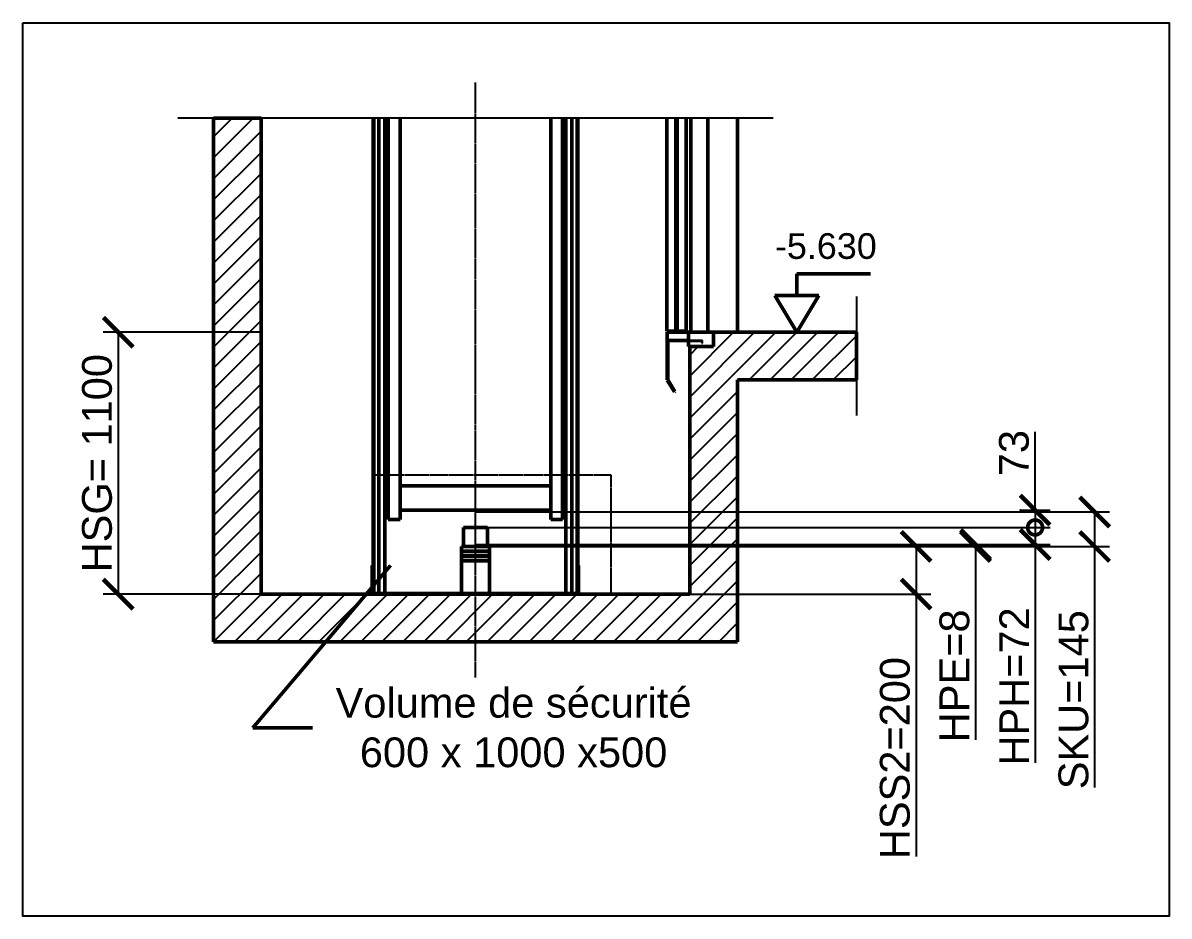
# Model space of a CAD drawing. Header units: millimetres. Extents: x -113 to 75846, y -14769 to 18394.
# Drawn here: x 54314 to 59127, y -250 to 3503 of the extents above; entities that cross this region are included whole.
import ezdxf

# ---------------------------------------------------------------- set-up
doc = ezdxf.new("R2010")
doc.units = ezdxf.units.MM
doc.linetypes.add('AM_ISO02W050', pattern=[7.5, 6, -1.5])
doc.linetypes.add('AM_ISO08W050', pattern=[18, 12, -1.5, 3, -1.5])
for name, color, linetype, lineweight in [('AM_0', 7, 'Continuous', 50), ('AM_5', 3, 'Continuous', 25), ('LDBuffer-AM_0', 7, 'Continuous', 50), ('LDBuffer-AM_6', 2, 'Continuous', 35), ('LDCar-AM_0', 7, 'Continuous', 50), ('LDCar-AM_3', 6, 'AM_ISO02W050', 25), ('LDCar-AM_4', 3, 'Continuous', 25), ('LDCar-AM_6', 2, 'Continuous', 35), ('LDCar-AM_7', 4, 'AM_ISO08W050', 25), ('LDGuides-AM_0', 7, 'Continuous', 50), ('LDGuides-AM_6', 2, 'Continuous', 35), ('LDRefugeSpace-AM_3', 6, 'AM_ISO02W050', 25), ('LDRefugeSpace-AM_6', 2, 'Continuous', 35), ('LDShaft-AM_0', 7, 'Continuous', 50), ('LDShaft-AM_4', 3, 'Continuous', 25), ('LDShaft-AM_5', 3, 'Continuous', 25), ('LDShaft-AM_6', 2, 'Continuous', 35), ('LDShaft-AM_7', 4, 'AM_ISO08W050', 25), ('LDShaft-AM_8', 1, 'Continuous', 25)]:
    doc.layers.add(name, color=color, linetype=linetype, lineweight=lineweight)
doc.layers.add('AM_VIEWS', color=1, linetype='Continuous', lineweight=25, plot=False)
doc.styles.add('LD', font='ARIALUNI.TTF')
doc.dimstyles.new('LIFT', dxfattribs={"dimtxt": 2.5, "dimasz": 2.5, "dimexe": 1.25, "dimexo": 0, "dimgap": 0.5, "dimtad": 1, "dimdec": 0, "dimzin": 1, "dimdsep": 46, "dimtxsty": 'LD', "dimblk": 'ARCHTICK', "dimcen": 0, "dimdle": 1, "dimclrd": 3, "dimclre": 3, "dimclrt": 4, "dimadec": 0, "dimazin": 0, "dimtp": 0.1, "dimtm": 0.1, "dimtfac": 0.71, "dimtdec": 0, "dimtix": 1, "dimtmove": 0, "dimatfit": 3, "dimfxl": 1, "dimtolj": 1, "dimarcsym": 0})

# ---------------------------------------------------------------- blocks, each defined once
blk = doc.blocks.new('LD_20150423135319_000000E0')
at = {"layer": 'LDCar-AM_4'}
blk.add_line((2150, 2000), (-350, 2000), dxfattribs=at)
blk = doc.blocks.new('LD_20150423135319_000000E1')
at = {"layer": 'LDShaft-AM_8'}
for p, q in [((-200, 1832.9), (-32.9, 2000)), ((-200, 1921.3), (-121.3, 2000)), ((-200, 1744.5), (0, 1944.5)), ((-200, 1656.2), (0, 1856.2)), ((-200, 1567.8), (0, 1767.8)), ((-200, 1479.4), (0, 1679.4)), ((-200, 1391), (0, 1591)), ((-200, 1302.6), (0, 1502.6)), ((-200, 1214.2), (0, 1414.2)), ((-200, 1125.8), (0, 1325.8)), ((-200, 1037.4), (0, 1237.4)), ((-200, 949), (0, 1149)), ((-200, 860.7), (0, 1060.7)), ((1800, 739.3), (2160.7, 1100)), ((1800, 827.7), (2072.3, 1100)), ((1800, 916.1), (1983.9, 1100)), ((2049, 900), (2249, 1100)), ((2137.4, 900), (2337.4, 1100)), ((2225.8, 900), (2425.8, 1100)), ((2314.2, 900), (2500, 1085.8)), ((1800, 1004.5), (1835.5, 1040)), ((-200, 772.3), (0, 972.3)), ((2402.6, 900), (2500, 997.4)), ((-200, 683.9), (0, 883.9)), ((2491, 900), (2500, 909)), ((1800, 651), (2000, 851)), ((-200, 595.5), (0, 795.5)), ((1800, 562.6), (2000, 762.6)), ((-200, 507.1), (0, 707.1)), ((1800, 474.2), (2000, 674.2)), ((-200, 418.7), (0, 618.7)), ((1800, 385.8), (2000, 585.8)), ((-200, 330.3), (0, 530.3)), ((1800, 297.4), (2000, 497.4)), ((-200, 241.9), (0, 441.9)), ((1800, 209), (2000, 409)), ((-200, 153.6), (0, 353.6)), ((1800, 120.6), (2000, 320.6)), ((-200, 65.2), (0, 265.2)), ((1800, 32.2), (2000, 232.2)), ((-200, -23.2), (0, 176.8)), ((1656.2, -200), (2000, 143.8)), ((-200, -111.6), (0, 88.4)), ((1744.5, -200), (2000, 55.5)), ((-200, -200), (0, 0)), ((-200, -200), (0, 0)), ((-23.2, -200), (176.8, 0)), ((65.2, -200), (265.2, 0)), ((153.6, -200), (353.6, 0)), ((241.9, -200), (441.9, 0)), ((330.3, -200), (530.3, 0)), ((418.7, -200), (618.7, 0)), ((507.1, -200), (707.1, 0)), ((595.5, -200), (795.5, 0)), ((683.9, -200), (883.9, 0)), ((772.3, -200), (972.3, 0)), ((1214.2, -200), (1414.2, 0)), ((1391, -200), (1591, 0)), ((1567.8, -200), (1767.8, 0)), ((-111.6, -200), (88.4, 0)), ((860.7, -200), (1060.7, 0)), ((949, -200), (1149, 0)), ((1037.4, -200), (1237.4, 0)), ((1125.8, -200), (1325.8, 0)), ((1302.6, -200), (1502.6, 0)), ((1479.4, -200), (1679.4, 0)), ((1832.9, -200), (2000, -32.9)), ((1921.3, -200), (2000, -121.3))]:
    blk.add_line(p, q, dxfattribs=at)
blk = doc.blocks.new('LD_20150423135319_000000E2')
at = {"layer": 'LDShaft-AM_0'}
for p, q in [((543.1, 120.8), (-34.7, -561.5)), ((-34.7, -561.5), (215.3, -561.5))]:
    blk.add_line(p, q, dxfattribs=at)
blk.add_solid([(656.1, 254.4), (565.3, 102), (520.8, 139.7), (656.1, 254.4)], dxfattribs=at)
at = {"layer": 'LDShaft-AM_0', "insert": (1060.1, -561.5), "char_height": 125, "attachment_point": 5, "style": 'LD'}
blk.add_mtext('\\fArial Unicode MS|b0|i0|u0;\\C256;Volume de sécurité\\P600 x 1000 x500 ', dxfattribs=at)
blk = doc.blocks.new('LD_20150423135319_000000E3')
at = {"layer": 'LDShaft-AM_0'}
for p, q in [((-200, 2000), (-200, -200)), ((0, 2000), (-200, 2000)), ((0, 0), (0, 2000)), ((2000, 1100), (2000, 2000)), ((1900, 1099.9999), (1900, 1040)), ((2000, 1099.9999), (1900, 1099.9999)), ((2500, 1099.9999), (2000, 1099.9999)), ((2500, 899.9999), (2500, 1099.9999)), ((1800, 1040), (1800, 0)), ((1820, 1040), (1800, 1040)), ((1900, 1040), (1820, 1040)), ((2000, 0), (2000, 899.9999)), ((2000, 899.9999), (2500, 899.9999)), ((1800, 0), (0, 0)), ((2000, -200), (2000, 0)), ((-200, -200), (0, -200)), ((0, -200), (2000, -200))]:
    blk.add_line(p, q, dxfattribs=at)
blk = doc.blocks.new('LD_20150423135319_000000E4')
at = {"layer": 'LDShaft-AM_7'}
blk.add_line((0, -12660), (0, -10160), dxfattribs=at)
blk = doc.blocks.new('LD_20150423135319_000000E5')
at = {"layer": 'LDCar-AM_0'}
for p, q in [((-366, -793), (-366, -2480)), ((-316, -2480), (-316, -793)), ((316, -793), (316, -2480)), ((366, -2480), (366, -793)), ((316, -2338), (-316, -2338)), ((-316, -2440), (316, -2440)), ((-366, -2480), (-316, -2480)), ((316, -2480), (366, -2480))]:
    blk.add_line(p, q, dxfattribs=at)
blk = doc.blocks.new('LD_20150423135319_000000E6')
at = {"layer": 'LDGuides-AM_0'}
for p, q in [((-25, -503), (-25, -2500)), ((0, -503), (0, -2500)), ((0, -2500), (0, -503)), ((21.5, -2500), (21.5, -503)), ((21.5, -503), (21.5, -2500)), ((25, -2500), (25, -503)), ((-25, -2500), (0, -2500)), ((0, -2500), (21.5, -2500)), ((21.5, -2500), (25, -2500))]:
    blk.add_line(p, q, dxfattribs=at)
blk = doc.blocks.new('LD_20150423135319_000000E7')
at = {"layer": 'LDGuides-AM_0'}
for p, q in [((-25, -503), (-25, -2500)), ((-21.5, -503), (-21.5, -2500)), ((-21.5, -2500), (-21.5, -503)), ((0, -2500), (0, -503)), ((0, -503), (0, -2500)), ((25, -2500), (25, -503)), ((-25, -2500), (-21.5, -2500)), ((-21.5, -2500), (0, -2500)), ((0, -2500), (25, -2500))]:
    blk.add_line(p, q, dxfattribs=at)
blk = doc.blocks.new('LD_20150423135319_000000E8')
at = {"layer": 'LDBuffer-AM_0'}
for p, q in [((59, 200), (-59, 200)), ((-59, 200), (-59, 180)), ((59, 180), (59, 200)), ((-59, 180), (59, 180)), ((59, 179.5), (-59, 179.5)), ((-59, 179.5), (-59, 160.5)), ((-59, 160.5), (59, 160.5)), ((59, 159.5), (-59, 159.5)), ((-59, 159.5), (-59, 140.5)), ((59, 160.5), (59, 179.5)), ((59, 140.5), (59, 159.5)), ((-433, 120), (-433, 0)), ((-430, 120), (-433, 120)), ((-430, 3), (-430, 120)), ((-59, 140.5), (59, 140.5)), ((59, 140), (-59, 140)), ((-59, 140), (-59, 3)), ((59, 3), (59, 140)), ((430, 120), (430, 3)), ((433, 120), (430, 120)), ((433, 0), (433, 120)), ((-433, 0), (433, 0)), ((430, 3), (-430, 3)), ((-59, 3), (59, 3))]:
    blk.add_line(p, q, dxfattribs=at)
blk = doc.blocks.new('_ArchTick')
at = {"color": 0, "linetype": 'ByBlock', "const_width": 0.15}
blk.add_lwpolyline([(-0.5, -0.5), (0.5, 0.5)], dxfattribs=at)
blk = doc.blocks.new('*D501')
at = {"layer": 'LDShaft-AM_5', "color": 3, "transparency": 16777216}
for p, q in [((56214.2, 1448), (58876.7, 1448)), ((58814.2, 1448), (58814.2, 1303)), ((56214.2, 1303), (58876.7, 1303)), ((58814.2, 1303), (58814.2, 290.3))]:
    blk.add_line(p, q, dxfattribs=at)
for p in [(56214.7, 1448), (56214.7, 1303)]:
    blk.add_point(p, dxfattribs=at)
at = {"layer": 'LDShaft-AM_5', "color": 3, "transparency": 16777216, "xscale": 125, "yscale": 125, "zscale": 125}
for p, rotation in [((58814.2, 1448), 270), ((58814.2, 1303), 90)]:
    blk.add_blockref('_ArchTick', p, dxfattribs=dict(at, rotation=rotation))
at = {"layer": 'LDShaft-AM_5', "color": 4, "transparency": 16777216, "insert": (58789.2, 659.2), "char_height": 125, "attachment_point": 8, "rotation": 90, "style": 'LD'}
blk.add_mtext('SKU=145', dxfattribs=at)
blk = doc.blocks.new('*D502')
at = {"layer": 'LDShaft-AM_5', "color": 3, "transparency": 16777216}
for p, q in [((56214.2, 1303), (58126.7, 1303)), ((58064.2, 1303), (58064.2, 1103)), ((56214.2, 1103), (58126.7, 1103)), ((58064.2, 1103), (58064.2, 0))]:
    blk.add_line(p, q, dxfattribs=at)
for p in [(56214.7, 1303), (56214.7, 1103)]:
    blk.add_point(p, dxfattribs=at)
at = {"layer": 'LDShaft-AM_5', "color": 3, "transparency": 16777216, "xscale": 125, "yscale": 125, "zscale": 125}
for p, rotation in [((58064.2, 1303), 270), ((58064.2, 1103), 90)]:
    blk.add_blockref('_ArchTick', p, dxfattribs=dict(at, rotation=rotation))
at = {"layer": 'LDShaft-AM_5', "color": 4, "transparency": 16777216, "insert": (58039.2, 414), "char_height": 125, "attachment_point": 8, "rotation": 90, "style": 'LD'}
blk.add_mtext('HSS2=200', dxfattribs=at)
blk = doc.blocks.new('LD_20150423135319_000000E9')
at = {"layer": 'LDBuffer-AM_0'}
for p, q in [((-46.2, 80), (-50, 80)), ((-50, 80), (-50, 0)), ((-35.4, 80), (-46.2, 80)), ((-19.1, 80), (-35.4, 80)), ((0, 80), (-19.1, 80)), ((19.1, 80), (0, 80)), ((35.4, 80), (19.1, 80)), ((46.2, 80), (35.4, 80)), ((50, 80), (46.2, 80)), ((50, 0), (50, 80)), ((-50, 0), (-46.2, 0)), ((-46.2, 0), (-35.4, 0)), ((-35.4, 0), (-19.1, 0)), ((-19.1, 0), (0, 0)), ((0, 0), (19.1, 0)), ((19.1, 0), (35.4, 0)), ((35.4, 0), (46.2, 0)), ((46.2, 0), (50, 0))]:
    blk.add_line(p, q, dxfattribs=at)
blk = doc.blocks.new('_DotSmall')
at = {"color": 0, "linetype": 'ByBlock', "const_width": 0.5}
blk.add_lwpolyline([(-0.0625, 0, 1), (0.0625, 0, 1)], format="xyb", close=True, dxfattribs=at)
blk = doc.blocks.new('*D504')
at = {"layer": 'LDShaft-AM_5', "color": 3, "transparency": 16777216}
for p, q in [((56214.2, 1383), (58626.7, 1383)), ((58564.2, 1383), (58564.2, 1311)), ((56214.2, 1311), (58626.7, 1311)), ((58564.2, 1311), (58564.2, 393.8))]:
    blk.add_line(p, q, dxfattribs=at)
for p in [(56214.7, 1383), (56214.7, 1311)]:
    blk.add_point(p, dxfattribs=at)
at = {"layer": 'LDShaft-AM_5', "color": 3, "transparency": 16777216, "xscale": 125, "yscale": 125, "zscale": 125}
for name, p, rotation in [('_DotSmall', (58564.2, 1383), 270), ('_ArchTick', (58564.2, 1311), 90)]:
    blk.add_blockref(name, p, dxfattribs=dict(at, rotation=rotation))
at = {"layer": 'LDShaft-AM_5', "color": 4, "transparency": 16777216, "insert": (58539.2, 714.9), "char_height": 125, "attachment_point": 8, "rotation": 90, "style": 'LD'}
blk.add_mtext('HPH=72', dxfattribs=at)
blk = doc.blocks.new('*D505')
at = {"layer": 'LDShaft-AM_5', "color": 3, "transparency": 16777216}
for p, q in [((56214.2, 1311), (58376.7, 1311)), ((56214.2, 1303), (58376.7, 1303)), ((58314.2, 1311), (58314.2, 1303)), ((58314.2, 1303), (58314.2, 491))]:
    blk.add_line(p, q, dxfattribs=at)
for p in [(56214.7, 1311), (56214.7, 1303)]:
    blk.add_point(p, dxfattribs=at)
at = {"layer": 'LDShaft-AM_5', "color": 3, "transparency": 16777216, "xscale": 125, "yscale": 125, "zscale": 125}
for p, rotation in [((58314.2, 1311), 270), ((58314.2, 1303), 90)]:
    blk.add_blockref('_ArchTick', p, dxfattribs=dict(at, rotation=rotation))
at = {"layer": 'LDShaft-AM_5', "color": 4, "transparency": 16777216, "insert": (58289.2, 759.5), "char_height": 125, "attachment_point": 8, "rotation": 90, "style": 'LD'}
blk.add_mtext('HPE=8', dxfattribs=at)
blk = doc.blocks.new('*D506')
at = {"layer": 'AM_5', "color": 3, "transparency": 16777216}
for p, q in [((58564.2, 1456), (58564.2, 1784.5)), ((58501.7, 1456), (58626.7, 1456)), ((58564.2, 1456), (58564.2, 1383)), ((56214.2, 1383), (58626.7, 1383))]:
    blk.add_line(p, q, dxfattribs=at)
for p in [(58502.2, 1456), (56214.7, 1383)]:
    blk.add_point(p, dxfattribs=at)
at = {"layer": 'AM_5', "color": 3, "transparency": 16777216, "xscale": 125, "yscale": 125, "zscale": 125}
for name, p, rotation in [('_ArchTick', (58564.2, 1456), 270), ('_DotSmall', (58564.2, 1383), 90)]:
    blk.add_blockref(name, p, dxfattribs=dict(at, rotation=rotation))
at = {"layer": 'AM_5', "color": 4, "transparency": 16777216, "insert": (58539.2, 1695.3), "char_height": 125, "attachment_point": 8, "rotation": 90, "style": 'LD'}
blk.add_mtext('73', dxfattribs=at)
blk = doc.blocks.new('LD_20150423135319_000000EA')
at = {"layer": 'LDShaft-AM_4'}
blk.add_line((700, 150), (700, -350.0001), dxfattribs=at)
blk = doc.blocks.new('LD_ENTRY_FLOOR_R')
for p, q in [((0, 0), (-150, 250)), ((150, 250), (0, 0))]:
    blk.add_line(p, q)
at = {"layer": 'AM_0'}
for p, q in [((0, 397.7), (500, 397.7)), ((0, 250), (0, 397.7)), ((-150, 250), (150, 250))]:
    blk.add_line(p, q, dxfattribs=at)
blk = doc.blocks.new('LD_20150423135319_000000EB')
at = {"layer": 'LDCar-AM_0', "xscale": 0.617, "yscale": 0.617, "zscale": 0.617}
blk.add_blockref('LD_ENTRY_FLOOR_R', (0, 0), dxfattribs=at)
at = {"layer": 'LDCar-AM_0', "style": 'LD'}
blk.add_text('-5.630', height=107.975, dxfattribs=at).set_placement((-92.55, 308.5))
blk = doc.blocks.new('LD_20150423135319_000000EC')
at = {"layer": 'LDCar-AM_0'}
for p, q in [((-151, 900), (-151, 5)), ((-113, 5), (-113, 900)), ((-108, 900), (-108, 5)), ((-70, 5), (-70, 900)), ((-151, 5), (-113, 5)), ((-60, 0), (-150, 0)), ((-150, 0), (-150, -34)), ((-108, 5), (-70, 5)), ((-60, -34), (-60, 0)), ((-147, -34), (-150, -34)), ((-150, -34), (-150, -200)), ((-150, -34), (-60, -34)), ((-147, -200), (-147, -34)), ((-150, -200), (-147, -200)), ((-147.2, -200.2), (-149.8, -201.8)), ((-149.8, -201.8), (-119.8, -250.8)), ((-117.2, -249.2), (-147.2, -200.2)), ((-119.8, -250.8), (-117.2, -249.2))]:
    blk.add_line(p, q, dxfattribs=at)
at = {"layer": 'LDCar-AM_3'}
for p, q in [((-151, 900), (-151, 5)), ((-150, 5), (-150, 900)), ((-150, 900), (-150, 5)), ((-114, 900), (-114, 5)), ((-114, 5), (-114, 900)), ((-113, 5), (-113, 900)), ((-108, 900), (-108, 5)), ((-107, 5), (-107, 900)), ((-107, 900), (-107, 5)), ((-71, 5), (-71, 900)), ((-71, 900), (-71, 5)), ((-70, 5), (-70, 900)), ((-151, 5), (-150, 5)), ((-150, 5), (-114, 5)), ((-114, 5), (-113, 5)), ((-108, 5), (-107, 5)), ((-107, 5), (-71, 5)), ((-71, 5), (-70, 5))]:
    blk.add_line(p, q, dxfattribs=at)
at = {"layer": 'LDCar-AM_7'}
for p, q in [((-147, -34), (-147, -37)), ((-1, -34), (-147, -34)), ((-147, -37), (-4, -37)), ((-4, -37), (-4, -46)), ((-4, -46), (-1, -46)), ((-1, -46), (-1, -34))]:
    blk.add_line(p, q, dxfattribs=at)
blk = doc.blocks.new('LD_20150423135319_000000ED')
at = {"layer": 'LDShaft-AM_0'}
for p, q in [((-50, 900), (-50, 0)), ((20.5, 0), (20.5, 900)), ((-50, 0), (20.5, 0))]:
    blk.add_line(p, q, dxfattribs=at)
blk = doc.blocks.new('LD_20150423135319_000000EE')
at = {"layer": 'LDShaft-AM_0'}
for p, q in [((700, 0), (-5, 0)), ((-5, 0), (-5, -60)), ((700, -0.0001), (700, 0)), ((-5, -60), (100, -60))]:
    blk.add_line(p, q, dxfattribs=at)
blk = doc.blocks.new('LD_20150423135319_000000EF')
at = {"layer": 'LDRefugeSpace-AM_3'}
for p, q in [((-500, 250), (-500, -250)), ((500, 250), (-500, 250)), ((500, -250), (500, 250)), ((-500, -250), (500, -250))]:
    blk.add_line(p, q, dxfattribs=at)
blk = doc.blocks.new('*D513')
at = {"layer": 'LDShaft-AM_5', "color": 3, "transparency": 16777216}
for p, q in [((55314.2, 2203), (54651.7, 2203)), ((54714.2, 2203), (54714.2, 1103)), ((55314.2, 1103), (54651.7, 1103))]:
    blk.add_line(p, q, dxfattribs=at)
for p in [(55313.7, 2203), (55313.7, 1103)]:
    blk.add_point(p, dxfattribs=at)
at = {"layer": 'LDShaft-AM_5', "color": 3, "transparency": 16777216, "xscale": 125, "yscale": 125, "zscale": 125}
for p, rotation in [((54714.2, 2203), 90), ((54714.2, 1103), 270)]:
    blk.add_blockref('_ArchTick', p, dxfattribs=dict(at, rotation=rotation))
at = {"layer": 'LDShaft-AM_5', "color": 4, "transparency": 16777216, "insert": (54689.2, 1653), "char_height": 125, "attachment_point": 8, "rotation": 90, "style": 'LD'}
blk.add_mtext('HSG= 1100', dxfattribs=at)

msp = doc.modelspace()

# ---------------------------------------------------------------- linework, layer by layer
at = {"layer": 'AM_VIEWS'}
msp.add_lwpolyline([(54314.2, 3503), (59126.7, 3503), (59126.7, -250), (54314.2, -250)], close=True, dxfattribs=at)

# ---------------------------------------------------------------- block references
at = {"layer": 'LDBuffer-AM_6'}
for name, p in [('LD_20150423135319_000000E9', (56214.2, 1303)), ('LD_20150423135319_000000E8', (56214.2, 1103))]:
    msp.add_blockref(name, p, dxfattribs=at)
at = {"layer": 'LDCar-AM_6'}
for name, p in [('LD_20150423135319_000000E0', (55314.2, 1103)), ('LD_20150423135319_000000E5', (56214.2, 3896)), ('LD_20150423135319_000000EC', (57169.2, 2203)), ('LD_20150423135319_000000EB', (57564.2, 2203))]:
    msp.add_blockref(name, p, dxfattribs=at)
at = {"layer": 'LDGuides-AM_6'}
for name, p in [('LD_20150423135319_000000E7', (55809.2, 3606)), ('LD_20150423135319_000000E6', (56619.2, 3606))]:
    msp.add_blockref(name, p, dxfattribs=at)
at = {"layer": 'LDRefugeSpace-AM_6'}
msp.add_blockref('LD_20150423135319_000000EF', (56284.2, 1353), dxfattribs=at)
at = {"layer": 'LDShaft-AM_6'}
for name, p in [('LD_20150423135319_000000E4', (56214.2, 13413)), ('LD_20150423135319_000000E1', (55314.2, 1103)), ('LD_20150423135319_000000E3', (55314.2, 1103)), ('LD_20150423135319_000000ED', (57169.2, 2203)), ('LD_20150423135319_000000EA', (57114.2, 2203)), ('LD_20150423135319_000000EE', (57114.2, 2203)), ('LD_20150423135319_000000E2', (55314.2, 1103))]:
    msp.add_blockref(name, p, dxfattribs=at)

# ---------------------------------------------------------------- dimensions: what is measured, and where the dimension line sits
at = {"layer": 'AM_5'}
dim = msp.add_linear_dim(base=(58564.2, 1419.5), p1=(56214.2, 1383), p2=(58501.7, 1456), angle=90, dimstyle='LIFT', override={"dimscale": 50, "dimtxt": 2.5, "dimjust": 2, "dimblk1": 'DOTSMALL', "dimsah": 1, "dimtix": 0}, dxfattribs=at)
dim.commit()
dim.dimension.update_dxf_attribs({"geometry": '*D506', "text_midpoint": (58564.2, 1419.5)})
at = {"layer": 'LDShaft-AM_5'}
for base, p1, p2, text, override, picture, middle in [((54714.2, 1653), (55314.2, 1103), (55314.2, 2203), 'HSG= <>', {"dimscale": 50, "dimtxt": 2.5, "dimtix": 1}, '*D513', (54714.2, 1653)), ((58814.2, 1375.5), (56214.2, 1303), (56214.2, 1448), 'SKU=<>', {"dimscale": 50, "dimtxt": 2.5, "dimjust": 1, "dimtix": 0}, '*D501', (58814.2, 1375.5)), ((58564.2, 1347), (56214.2, 1311), (56214.2, 1383), 'HPH=<>', {"dimscale": 50, "dimtxt": 2.5, "dimjust": 1, "dimblk2": 'DOTSMALL', "dimsah": 1, "dimtix": 0}, '*D504', (58564.2, 1347)), ((58314.2, 1307), (56214.2, 1303), (56214.2, 1311), 'HPE=<>', {"dimscale": 50, "dimtxt": 2.5, "dimjust": 1, "dimtix": 0}, '*D505', (58314.2, 1307)), ((58064.2, 1203), (56214.2, 1103), (56214.2, 1303), 'HSS2=<>', {"dimscale": 50, "dimtxt": 2.5, "dimjust": 1, "dimtix": 0}, '*D502', (58064.2, 1203))]:
    dim = msp.add_linear_dim(base=base, p1=p1, p2=p2, angle=90, text=text, dimstyle='LIFT', override=override, dxfattribs=at)
    dim.commit()
    dim.dimension.update_dxf_attribs({"geometry": picture, "text_midpoint": middle})

doc.saveas('drawing.dxf')
